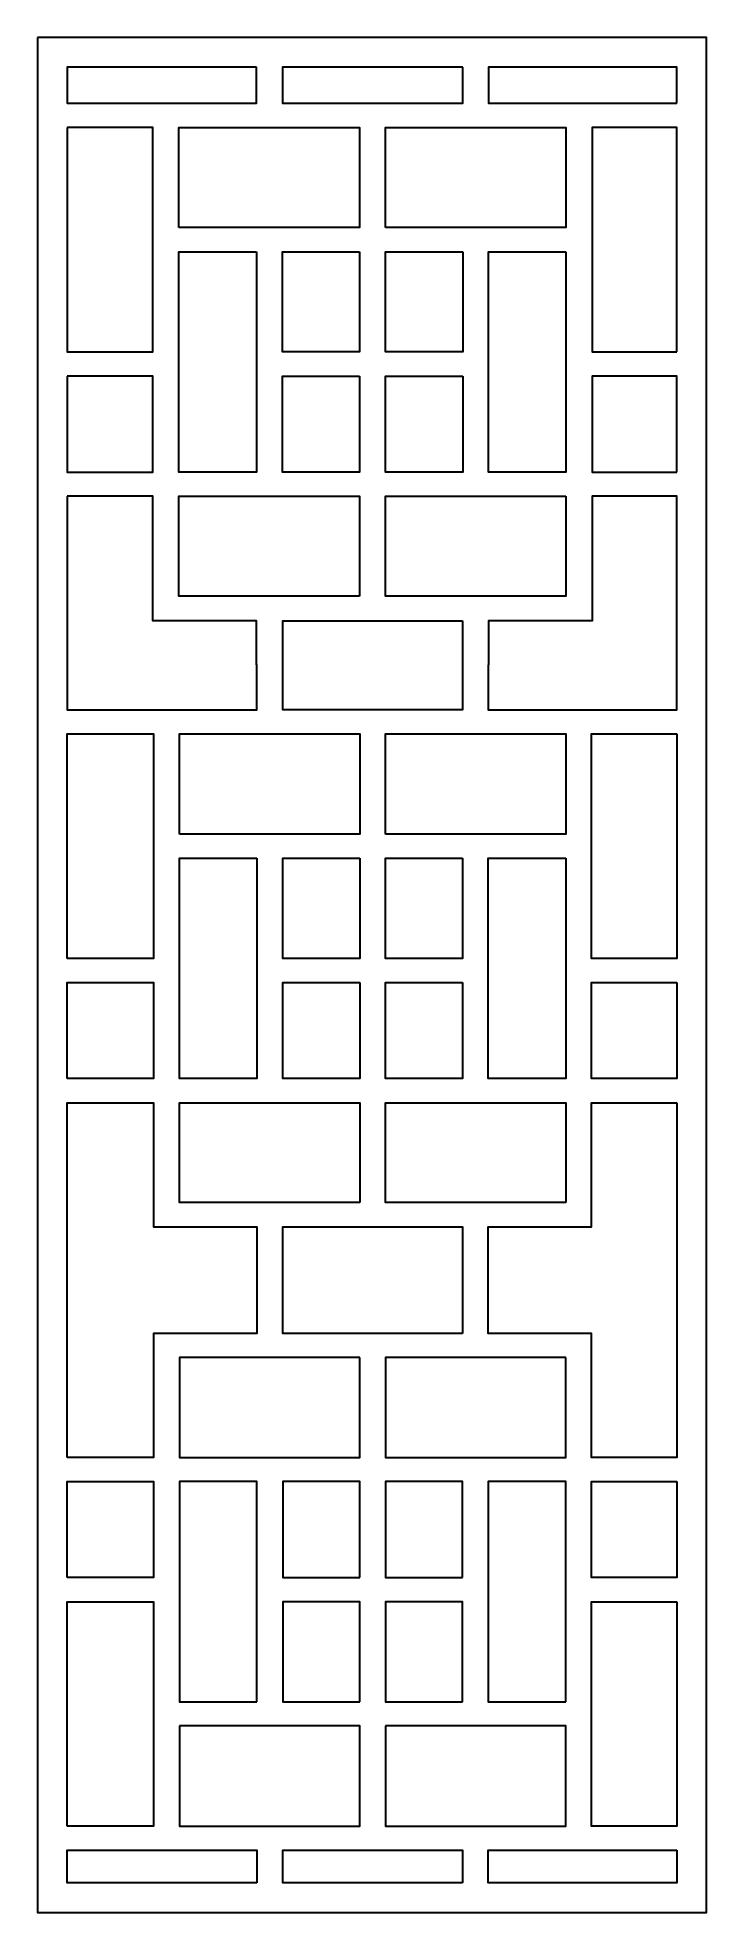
# Model space of a CAD drawing. Header units: centimetres. Extents: x -7.9 to -1.5, y -9 to 9.
import ezdxf

# ---------------------------------------------------------------- set-up
doc = ezdxf.new("R2010")
doc.units = ezdxf.units.CM
doc.header["$MEASUREMENT"] = 0
doc.layers.add('layer 1', color=7, linetype='Continuous')

msp = doc.modelspace()

# ---------------------------------------------------------------- linework, layer by layer
at = {"layer": 'layer 1', "color": 250, "lineweight": 30}
for points, knots in [([(-7.92382, 9.00077), (-7.92382, 9.00077), (-1.49953, 9.00077), (-1.49953, 9.00077), (-1.49953, 9.00077), (-1.49953, 9.00077), (-1.49953, 8.90457), (-1.49953, 8.90457), (-1.49953, 8.90457), (-1.49953, 8.90457), (-1.49953, -8.82319), (-1.49953, -8.82319), (-1.49953, -8.82319), (-1.49953, -8.82319), (-1.49953, -9.00021), (-1.49953, -9.00021), (-1.49953, -9.00021), (-1.49953, -9.00021), (-7.92382, -9.00021), (-7.92382, -9.00021), (-7.92382, -9.00021), (-7.92382, -9.00021), (-7.92382, -8.82319), (-7.92382, -8.82319), (-7.92382, -8.82319), (-7.92382, -8.82319), (-7.92382, 8.90457), (-7.92382, 8.90457), (-7.92382, 8.90457), (-7.92382, 8.90457), (-7.92382, 9.00077), (-7.92382, 9.00077)], [0, 0, 0, 0, 0.11111111, 0.11111111, 0.11111111, 0.11111111, 0.22222222, 0.22222222, 0.22222222, 0.22222222, 0.33333333, 0.33333333, 0.33333333, 0.33333333, 0.44444444, 0.44444444, 0.44444444, 0.44444444, 0.55555556, 0.55555556, 0.55555556, 0.55555556, 0.66666667, 0.66666667, 0.66666667, 0.66666667, 0.77777778, 0.77777778, 0.77777778, 0.77777778, 1, 1, 1, 1]), ([(-5.81985, 8.71722), (-5.81985, 8.71722), (-5.81985, 8.36972), (-5.81985, 8.36972), (-5.81985, 8.36972), (-5.81985, 8.36972), (-7.64028, 8.36972), (-7.64028, 8.36972), (-7.64028, 8.36972), (-7.64028, 8.36972), (-7.64028, 8.71722), (-7.64028, 8.71722), (-7.64028, 8.71722), (-7.64028, 8.71722), (-5.81985, 8.71722), (-5.81985, 8.71722)], [0, 0, 0, 0, 0.2, 0.2, 0.2, 0.2, 0.4, 0.4, 0.4, 0.4, 0.6, 0.6, 0.6, 0.6, 1, 1, 1, 1]), ([(-3.8407, 8.71722), (-3.8407, 8.71722), (-3.8407, 8.36972), (-3.8407, 8.36972), (-3.8407, 8.36972), (-3.8407, 8.36972), (-5.57147, 8.36972), (-5.57147, 8.36972), (-5.57147, 8.36972), (-5.57147, 8.36972), (-5.57147, 8.71722), (-5.57147, 8.71722), (-5.57147, 8.71722), (-5.57147, 8.71722), (-3.8407, 8.71722), (-3.8407, 8.71722)], [0, 0, 0, 0, 0.2, 0.2, 0.2, 0.2, 0.4, 0.4, 0.4, 0.4, 0.6, 0.6, 0.6, 0.6, 1, 1, 1, 1]), ([(-1.78308, 8.36972), (-1.78308, 8.36972), (-3.59231, 8.36972), (-3.59231, 8.36972), (-3.59231, 8.36972), (-3.59231, 8.36972), (-3.59231, 8.71722), (-3.59231, 8.71722), (-3.59231, 8.71722), (-3.59231, 8.71722), (-1.78308, 8.71722), (-1.78308, 8.71722), (-1.78308, 8.71722), (-1.78308, 8.71722), (-1.78308, 8.36972), (-1.78308, 8.36972)], [0, 0, 0, 0, 0.2, 0.2, 0.2, 0.2, 0.4, 0.4, 0.4, 0.4, 0.6, 0.6, 0.6, 0.6, 1, 1, 1, 1]), ([(-7.64028, 8.13821), (-7.64028, 8.13821), (-6.81516, 8.13821), (-6.81516, 8.13821), (-6.81516, 8.13821), (-6.81516, 8.13821), (-6.81516, 5.98241), (-6.81516, 5.98241), (-6.81516, 5.98241), (-6.81516, 5.98241), (-7.64028, 5.98241), (-7.64028, 5.98241), (-7.64028, 5.98241), (-7.64028, 5.98241), (-7.64028, 8.13821), (-7.64028, 8.13821)], [0, 0, 0, 0, 0.2, 0.2, 0.2, 0.2, 0.4, 0.4, 0.4, 0.4, 0.6, 0.6, 0.6, 0.6, 1, 1, 1, 1]), ([(-6.56677, 7.17543), (-6.56677, 7.17543), (-4.83027, 7.17543), (-4.83027, 7.17543), (-4.83027, 7.17543), (-4.83027, 7.17543), (-4.83027, 8.13821), (-4.83027, 8.13821), (-4.83027, 8.13821), (-4.83027, 8.13821), (-6.56677, 8.13821), (-6.56677, 8.13821), (-6.56677, 8.13821), (-6.56677, 8.13821), (-6.56677, 7.17543), (-6.56677, 7.17543)], [0, 0, 0, 0, 0.2, 0.2, 0.2, 0.2, 0.4, 0.4, 0.4, 0.4, 0.6, 0.6, 0.6, 0.6, 1, 1, 1, 1]), ([(-4.58192, 7.17543), (-4.58192, 7.17543), (-2.85017, 7.17543), (-2.85017, 7.17543), (-2.85017, 7.17543), (-2.85017, 7.17543), (-2.85017, 8.13821), (-2.85017, 8.13821), (-2.85017, 8.13821), (-2.85017, 8.13821), (-4.58192, 8.13821), (-4.58192, 8.13821), (-4.58192, 8.13821), (-4.58192, 8.13821), (-4.58192, 7.17543), (-4.58192, 7.17543)], [0, 0, 0, 0, 0.2, 0.2, 0.2, 0.2, 0.4, 0.4, 0.4, 0.4, 0.6, 0.6, 0.6, 0.6, 1, 1, 1, 1]), ([(-1.78308, 5.98241), (-1.78308, 5.98241), (-2.59704, 5.98241), (-2.59704, 5.98241), (-2.59704, 5.98241), (-2.59704, 5.98241), (-2.59704, 8.13821), (-2.59704, 8.13821), (-2.59704, 8.13821), (-2.59704, 8.13821), (-1.78308, 8.13821), (-1.78308, 8.13821), (-1.78308, 8.13821), (-1.78308, 8.13821), (-1.78308, 5.98241), (-1.78308, 5.98241)], [0, 0, 0, 0, 0.2, 0.2, 0.2, 0.2, 0.4, 0.4, 0.4, 0.4, 0.6, 0.6, 0.6, 0.6, 1, 1, 1, 1]), ([(-5.81985, 6.94388), (-5.81985, 6.94388), (-6.56677, 6.94388), (-6.56677, 6.94388), (-6.56677, 6.94388), (-6.56677, 6.94388), (-6.56677, 4.82733), (-6.56677, 4.82733), (-6.56677, 4.82733), (-6.56677, 4.82733), (-5.81985, 4.82733), (-5.81985, 4.82733), (-5.81985, 4.82733), (-5.81985, 4.82733), (-5.81985, 6.94388), (-5.81985, 6.94388)], [0, 0, 0, 0, 0.2, 0.2, 0.2, 0.2, 0.4, 0.4, 0.4, 0.4, 0.6, 0.6, 0.6, 0.6, 1, 1, 1, 1]), ([(-4.83027, 6.94388), (-4.83027, 6.94388), (-5.57147, 6.94388), (-5.57147, 6.94388), (-5.57147, 6.94388), (-5.57147, 6.94388), (-5.57147, 5.98241), (-5.57147, 5.98241), (-5.57147, 5.98241), (-5.57147, 5.98241), (-4.83027, 5.98241), (-4.83027, 5.98241), (-4.83027, 5.98241), (-4.83027, 5.98241), (-4.83027, 6.94388), (-4.83027, 6.94388)], [0, 0, 0, 0, 0.2, 0.2, 0.2, 0.2, 0.4, 0.4, 0.4, 0.4, 0.6, 0.6, 0.6, 0.6, 1, 1, 1, 1]), ([(-3.8407, 6.94388), (-3.8407, 6.94388), (-4.58192, 6.94388), (-4.58192, 6.94388), (-4.58192, 6.94388), (-4.58192, 6.94388), (-4.58192, 5.98241), (-4.58192, 5.98241), (-4.58192, 5.98241), (-4.58192, 5.98241), (-3.8407, 5.98241), (-3.8407, 5.98241), (-3.8407, 5.98241), (-3.8407, 5.98241), (-3.8407, 6.94388), (-3.8407, 6.94388)], [0, 0, 0, 0, 0.2, 0.2, 0.2, 0.2, 0.4, 0.4, 0.4, 0.4, 0.6, 0.6, 0.6, 0.6, 1, 1, 1, 1]), ([(-2.85017, 6.94388), (-2.85017, 6.94388), (-3.59231, 6.94388), (-3.59231, 6.94388), (-3.59231, 6.94388), (-3.59231, 6.94388), (-3.59231, 4.82733), (-3.59231, 4.82733), (-3.59231, 4.82733), (-3.59231, 4.82733), (-2.85017, 4.82733), (-2.85017, 4.82733), (-2.85017, 4.82733), (-2.85017, 4.82733), (-2.85017, 6.94388), (-2.85017, 6.94388)], [0, 0, 0, 0, 0.2, 0.2, 0.2, 0.2, 0.4, 0.4, 0.4, 0.4, 0.6, 0.6, 0.6, 0.6, 1, 1, 1, 1]), ([(-7.64028, 5.7509), (-7.64028, 5.7509), (-6.81516, 5.7509), (-6.81516, 5.7509), (-6.81516, 5.7509), (-6.81516, 5.7509), (-6.81516, 4.82733), (-6.81516, 4.82733), (-6.81516, 4.82733), (-6.81516, 4.82733), (-7.64028, 4.82733), (-7.64028, 4.82733), (-7.64028, 4.82733), (-7.64028, 4.82733), (-7.64028, 5.7509), (-7.64028, 5.7509)], [0, 0, 0, 0, 0.2, 0.2, 0.2, 0.2, 0.4, 0.4, 0.4, 0.4, 0.6, 0.6, 0.6, 0.6, 1, 1, 1, 1]), ([(-4.83027, 5.7509), (-4.83027, 5.7509), (-5.57147, 5.7509), (-5.57147, 5.7509), (-5.57147, 5.7509), (-5.57147, 5.7509), (-5.57147, 4.82733), (-5.57147, 4.82733), (-5.57147, 4.82733), (-5.57147, 4.82733), (-4.83027, 4.82733), (-4.83027, 4.82733), (-4.83027, 4.82733), (-4.83027, 4.82733), (-4.83027, 5.7509), (-4.83027, 5.7509)], [0, 0, 0, 0, 0.2, 0.2, 0.2, 0.2, 0.4, 0.4, 0.4, 0.4, 0.6, 0.6, 0.6, 0.6, 1, 1, 1, 1]), ([(-3.8407, 5.7509), (-3.8407, 5.7509), (-4.58192, 5.7509), (-4.58192, 5.7509), (-4.58192, 5.7509), (-4.58192, 5.7509), (-4.58192, 4.82733), (-4.58192, 4.82733), (-4.58192, 4.82733), (-4.58192, 4.82733), (-3.8407, 4.82733), (-3.8407, 4.82733), (-3.8407, 4.82733), (-3.8407, 4.82733), (-3.8407, 5.7509), (-3.8407, 5.7509)], [0, 0, 0, 0, 0.2, 0.2, 0.2, 0.2, 0.4, 0.4, 0.4, 0.4, 0.6, 0.6, 0.6, 0.6, 1, 1, 1, 1]), ([(-1.78308, 4.82733), (-1.78308, 4.82733), (-2.59704, 4.82733), (-2.59704, 4.82733), (-2.59704, 4.82733), (-2.59704, 4.82733), (-2.59704, 5.7509), (-2.59704, 5.7509), (-2.59704, 5.7509), (-2.59704, 5.7509), (-1.78308, 5.7509), (-1.78308, 5.7509), (-1.78308, 5.7509), (-1.78308, 5.7509), (-1.78308, 4.82733), (-1.78308, 4.82733)], [0, 0, 0, 0, 0.2, 0.2, 0.2, 0.2, 0.4, 0.4, 0.4, 0.4, 0.6, 0.6, 0.6, 0.6, 1, 1, 1, 1]), ([(-7.64028, 4.59578), (-7.64028, 4.59578), (-6.81516, 4.59578), (-6.81516, 4.59578), (-6.81516, 4.59578), (-6.81516, 4.59578), (-6.81516, 3.39944), (-6.81516, 3.39944), (-6.81516, 3.39944), (-6.49576, 3.39944), (-6.1489, 3.39944), (-5.81985, 3.39944), (-5.81985, 3.39944), (-5.81985, 3.39944), (-5.81985, 2.97752), (-5.81985, 2.97752), (-5.81985, 2.97752), (-5.81985, 2.97752), (-5.81653, 2.97752), (-5.81653, 2.97752), (-5.81653, 2.97752), (-5.81653, 2.97752), (-5.81653, 2.5456), (-5.81653, 2.5456), (-5.81653, 2.5456), (-5.81653, 2.5456), (-7.64028, 2.5456), (-7.64028, 2.5456), (-7.64028, 2.5456), (-7.64028, 2.5456), (-7.64028, 4.59578), (-7.64028, 4.59578)], [0, 0, 0, 0, 0.11111111, 0.11111111, 0.11111111, 0.11111111, 0.22222222, 0.22222222, 0.22222222, 0.22222222, 0.33333333, 0.33333333, 0.33333333, 0.33333333, 0.44444444, 0.44444444, 0.44444444, 0.44444444, 0.55555556, 0.55555556, 0.55555556, 0.55555556, 0.66666667, 0.66666667, 0.66666667, 0.66666667, 0.77777778, 0.77777778, 0.77777778, 0.77777778, 1, 1, 1, 1]), ([(-4.83027, 3.63657), (-4.83027, 3.63657), (-4.83027, 4.59578), (-4.83027, 4.59578), (-4.83027, 4.59578), (-4.83027, 4.59578), (-6.56677, 4.59578), (-6.56677, 4.59578), (-6.56677, 4.59578), (-6.56677, 4.59578), (-6.56677, 3.63657), (-6.56677, 3.63657), (-6.56677, 3.63657), (-6.56677, 3.63657), (-4.83027, 3.63657), (-4.83027, 3.63657)], [0, 0, 0, 0, 0.2, 0.2, 0.2, 0.2, 0.4, 0.4, 0.4, 0.4, 0.6, 0.6, 0.6, 0.6, 1, 1, 1, 1]), ([(-2.85017, 4.59578), (-2.85017, 4.59578), (-4.58192, 4.59578), (-4.58192, 4.59578), (-4.58192, 4.59578), (-4.58192, 4.59578), (-4.58192, 3.63657), (-4.58192, 3.63657), (-4.58192, 3.63657), (-4.58192, 3.63657), (-2.85017, 3.63657), (-2.85017, 3.63657), (-2.85017, 3.63657), (-2.85017, 3.63657), (-2.85017, 4.59578), (-2.85017, 4.59578)], [0, 0, 0, 0, 0.2, 0.2, 0.2, 0.2, 0.4, 0.4, 0.4, 0.4, 0.6, 0.6, 0.6, 0.6, 1, 1, 1, 1]), ([(-3.59566, 2.97752), (-3.59566, 2.97752), (-3.59231, 2.97752), (-3.59231, 2.97752), (-3.59231, 2.97752), (-3.59231, 2.97752), (-3.59231, 3.39944), (-3.59231, 3.39944), (-3.59231, 3.39944), (-3.26216, 3.39944), (-2.9178, 3.39944), (-2.59704, 3.39944), (-2.59704, 3.39944), (-2.59704, 3.39944), (-2.59704, 4.59578), (-2.59704, 4.59578), (-2.59704, 4.59578), (-2.59704, 4.59578), (-1.78308, 4.59578), (-1.78308, 4.59578), (-1.78308, 4.59578), (-1.78308, 4.59578), (-1.78308, 2.5456), (-1.78308, 2.5456), (-1.78308, 2.5456), (-1.78308, 2.5456), (-3.59566, 2.5456), (-3.59566, 2.5456), (-3.59566, 2.5456), (-3.59566, 2.5456), (-3.59566, 2.97752), (-3.59566, 2.97752)], [0, 0, 0, 0, 0.11111111, 0.11111111, 0.11111111, 0.11111111, 0.22222222, 0.22222222, 0.22222222, 0.22222222, 0.33333333, 0.33333333, 0.33333333, 0.33333333, 0.44444444, 0.44444444, 0.44444444, 0.44444444, 0.55555556, 0.55555556, 0.55555556, 0.55555556, 0.66666667, 0.66666667, 0.66666667, 0.66666667, 0.77777778, 0.77777778, 0.77777778, 0.77777778, 1, 1, 1, 1]), ([(-3.84353, 3.39944), (-3.84353, 3.39944), (-5.56867, 3.39944), (-5.56867, 3.39944), (-5.56867, 3.39944), (-5.56867, 3.39944), (-5.56867, 2.5456), (-5.56867, 2.5456), (-5.56867, 2.5456), (-5.56867, 2.5456), (-3.84353, 2.5456), (-3.84353, 2.5456), (-3.84353, 2.5456), (-3.84353, 2.5456), (-3.84353, 3.39944), (-3.84353, 3.39944)], [0, 0, 0, 0, 0.2, 0.2, 0.2, 0.2, 0.4, 0.4, 0.4, 0.4, 0.6, 0.6, 0.6, 0.6, 1, 1, 1, 1]), ([(-7.64028, 0.15967), (-7.64028, 0.15967), (-6.80874, 0.15967), (-6.80874, 0.15967), (-6.80874, 0.15967), (-6.80874, 0.15967), (-6.80874, 2.31414), (-6.80874, 2.31414), (-6.80874, 2.31414), (-6.80874, 2.31414), (-7.64028, 2.31414), (-7.64028, 2.31414), (-7.64028, 2.31414), (-7.64028, 2.31414), (-7.64028, 0.15967), (-7.64028, 0.15967)], [0, 0, 0, 0, 0.2, 0.2, 0.2, 0.2, 0.4, 0.4, 0.4, 0.4, 0.6, 0.6, 0.6, 0.6, 1, 1, 1, 1]), ([(-6.56088, 1.35198), (-6.56088, 1.35198), (-4.83003, 1.35198), (-4.83003, 1.35198), (-4.83003, 1.35198), (-4.83003, 1.35198), (-4.83003, 2.31414), (-4.83003, 2.31414), (-4.83003, 2.31414), (-4.83003, 2.31414), (-6.56088, 2.31414), (-6.56088, 2.31414), (-6.56088, 2.31414), (-6.56088, 2.31414), (-6.56088, 1.35198), (-6.56088, 1.35198)], [0, 0, 0, 0, 0.2, 0.2, 0.2, 0.2, 0.4, 0.4, 0.4, 0.4, 0.6, 0.6, 0.6, 0.6, 1, 1, 1, 1]), ([(-4.5822, 1.35198), (-4.5822, 1.35198), (-2.85135, 1.35198), (-2.85135, 1.35198), (-2.85135, 1.35198), (-2.85135, 1.35198), (-2.85135, 2.31414), (-2.85135, 2.31414), (-2.85135, 2.31414), (-2.85135, 2.31414), (-4.5822, 2.31414), (-4.5822, 2.31414), (-4.5822, 2.31414), (-4.5822, 2.31414), (-4.5822, 1.35198), (-4.5822, 1.35198)], [0, 0, 0, 0, 0.2, 0.2, 0.2, 0.2, 0.4, 0.4, 0.4, 0.4, 0.6, 0.6, 0.6, 0.6, 1, 1, 1, 1]), ([(-1.78308, 2.31414), (-1.78308, 2.31414), (-2.60348, 2.31414), (-2.60348, 2.31414), (-2.60348, 2.31414), (-2.60348, 2.31414), (-2.60348, 0.15967), (-2.60348, 0.15967), (-2.60348, 0.15967), (-2.60348, 0.15967), (-1.78308, 0.15967), (-1.78308, 0.15967), (-1.78308, 0.15967), (-1.78308, 0.15967), (-1.78308, 2.31414), (-1.78308, 2.31414)], [0, 0, 0, 0, 0.2, 0.2, 0.2, 0.2, 0.4, 0.4, 0.4, 0.4, 0.6, 0.6, 0.6, 0.6, 1, 1, 1, 1]), ([(-5.81653, 1.12052), (-5.81653, 1.12052), (-6.56088, 1.12052), (-6.56088, 1.12052), (-6.56088, 1.12052), (-6.56088, 1.12052), (-6.56088, -0.9947), (-6.56088, -0.9947), (-6.56088, -0.9947), (-6.56088, -0.9947), (-5.81653, -0.9947), (-5.81653, -0.9947), (-5.81653, -0.9947), (-5.81653, -0.9947), (-5.81653, 1.12052), (-5.81653, 1.12052)], [0, 0, 0, 0, 0.2, 0.2, 0.2, 0.2, 0.4, 0.4, 0.4, 0.4, 0.6, 0.6, 0.6, 0.6, 1, 1, 1, 1]), ([(-4.83003, 1.12052), (-4.83003, 1.12052), (-5.56867, 1.12052), (-5.56867, 1.12052), (-5.56867, 1.12052), (-5.56867, 1.12052), (-5.56867, 0.15967), (-5.56867, 0.15967), (-5.56867, 0.15967), (-5.56867, 0.15967), (-4.83003, 0.15967), (-4.83003, 0.15967), (-4.83003, 0.15967), (-4.83003, 0.15967), (-4.83003, 1.12052), (-4.83003, 1.12052)], [0, 0, 0, 0, 0.2, 0.2, 0.2, 0.2, 0.4, 0.4, 0.4, 0.4, 0.6, 0.6, 0.6, 0.6, 1, 1, 1, 1]), ([(-3.84353, 1.12052), (-3.84353, 1.12052), (-4.5822, 1.12052), (-4.5822, 1.12052), (-4.5822, 1.12052), (-4.5822, 1.12052), (-4.5822, 0.15967), (-4.5822, 0.15967), (-4.5822, 0.15967), (-4.5822, 0.15967), (-3.84353, 0.15967), (-3.84353, 0.15967), (-3.84353, 0.15967), (-3.84353, 0.15967), (-3.84353, 1.12052), (-3.84353, 1.12052)], [0, 0, 0, 0, 0.2, 0.2, 0.2, 0.2, 0.4, 0.4, 0.4, 0.4, 0.6, 0.6, 0.6, 0.6, 1, 1, 1, 1]), ([(-2.85135, 1.12052), (-2.85135, 1.12052), (-3.59566, 1.12052), (-3.59566, 1.12052), (-3.59566, 1.12052), (-3.59566, 1.12052), (-3.59566, -0.9947), (-3.59566, -0.9947), (-3.59566, -0.9947), (-3.59566, -0.9947), (-2.85135, -0.9947), (-2.85135, -0.9947), (-2.85135, -0.9947), (-2.85135, -0.9947), (-2.85135, 1.12052), (-2.85135, 1.12052)], [0, 0, 0, 0, 0.2, 0.2, 0.2, 0.2, 0.4, 0.4, 0.4, 0.4, 0.6, 0.6, 0.6, 0.6, 1, 1, 1, 1]), ([(-7.64028, -0.9947), (-7.64028, -0.9947), (-6.80874, -0.9947), (-6.80874, -0.9947), (-6.80874, -0.9947), (-6.80874, -0.9947), (-6.80874, -0.07176), (-6.80874, -0.07176), (-6.80874, -0.07176), (-6.80874, -0.07176), (-7.64028, -0.07176), (-7.64028, -0.07176), (-7.64028, -0.07176), (-7.64028, -0.07176), (-7.64028, -0.9947), (-7.64028, -0.9947)], [0, 0, 0, 0, 0.2, 0.2, 0.2, 0.2, 0.4, 0.4, 0.4, 0.4, 0.6, 0.6, 0.6, 0.6, 1, 1, 1, 1]), ([(-4.83003, -0.07176), (-4.83003, -0.07176), (-5.56867, -0.07176), (-5.56867, -0.07176), (-5.56867, -0.07176), (-5.56867, -0.07176), (-5.56867, -0.9947), (-5.56867, -0.9947), (-5.56867, -0.9947), (-5.56867, -0.9947), (-4.83003, -0.9947), (-4.83003, -0.9947), (-4.83003, -0.9947), (-4.83003, -0.9947), (-4.83003, -0.07176), (-4.83003, -0.07176)], [0, 0, 0, 0, 0.2, 0.2, 0.2, 0.2, 0.4, 0.4, 0.4, 0.4, 0.6, 0.6, 0.6, 0.6, 1, 1, 1, 1]), ([(-3.84353, -0.07176), (-3.84353, -0.07176), (-4.5822, -0.07176), (-4.5822, -0.07176), (-4.5822, -0.07176), (-4.5822, -0.07176), (-4.5822, -0.9947), (-4.5822, -0.9947), (-4.5822, -0.9947), (-4.5822, -0.9947), (-3.84353, -0.9947), (-3.84353, -0.9947), (-3.84353, -0.9947), (-3.84353, -0.9947), (-3.84353, -0.07176), (-3.84353, -0.07176)], [0, 0, 0, 0, 0.2, 0.2, 0.2, 0.2, 0.4, 0.4, 0.4, 0.4, 0.6, 0.6, 0.6, 0.6, 1, 1, 1, 1]), ([(-1.78308, -0.07176), (-1.78308, -0.07176), (-2.60348, -0.07176), (-2.60348, -0.07176), (-2.60348, -0.07176), (-2.60348, -0.07176), (-2.60348, -0.9947), (-2.60348, -0.9947), (-2.60348, -0.9947), (-2.60348, -0.9947), (-1.78308, -0.9947), (-1.78308, -0.9947), (-1.78308, -0.9947), (-1.78308, -0.9947), (-1.78308, -0.07176), (-1.78308, -0.07176)], [0, 0, 0, 0, 0.2, 0.2, 0.2, 0.2, 0.4, 0.4, 0.4, 0.4, 0.6, 0.6, 0.6, 0.6, 1, 1, 1, 1]), ([(-7.64028, -4.63112), (-7.64028, -4.63112), (-6.80874, -4.63112), (-6.80874, -4.63112), (-6.80874, -4.63112), (-6.80874, -4.63112), (-6.80874, -3.44106), (-6.80874, -3.44106), (-6.80874, -3.44106), (-6.80874, -3.44106), (-6.64971, -3.44106), (-6.64971, -3.44106), (-6.64971, -3.44106), (-6.64971, -3.44106), (-6.56088, -3.44106), (-6.56088, -3.44106), (-6.56088, -3.44106), (-6.56088, -3.44106), (-5.81653, -3.44106), (-5.81653, -3.44106), (-5.81653, -3.44106), (-5.81653, -3.44106), (-5.81653, -2.41621), (-5.81653, -2.41621), (-5.81653, -2.41621), (-5.81653, -2.41621), (-6.56088, -2.41621), (-6.56088, -2.41621), (-6.56088, -2.41621), (-6.56088, -2.41621), (-6.64971, -2.41621), (-6.64971, -2.41621), (-6.64971, -2.41621), (-6.64971, -2.41621), (-6.80874, -2.41621), (-6.80874, -2.41621), (-6.80874, -2.41621), (-6.80874, -2.41621), (-6.80874, -1.22616), (-6.80874, -1.22616), (-6.80874, -1.22616), (-6.80874, -1.22616), (-7.64028, -1.22616), (-7.64028, -1.22616), (-7.64028, -1.22616), (-7.64028, -1.22616), (-7.64028, -4.63112), (-7.64028, -4.63112)], [0, 0, 0, 0, 0.07692308, 0.07692308, 0.07692308, 0.07692308, 0.15384615, 0.15384615, 0.15384615, 0.15384615, 0.23076923, 0.23076923, 0.23076923, 0.23076923, 0.30769231, 0.30769231, 0.30769231, 0.30769231, 0.38461538, 0.38461538, 0.38461538, 0.38461538, 0.46153846, 0.46153846, 0.46153846, 0.46153846, 0.53846154, 0.53846154, 0.53846154, 0.53846154, 0.61538462, 0.61538462, 0.61538462, 0.61538462, 0.69230769, 0.69230769, 0.69230769, 0.69230769, 0.76923077, 0.76923077, 0.76923077, 0.76923077, 0.84615385, 0.84615385, 0.84615385, 0.84615385, 1, 1, 1, 1]), ([(-4.83003, -2.18475), (-4.83003, -2.18475), (-4.83003, -1.22616), (-4.83003, -1.22616), (-4.83003, -1.22616), (-4.83003, -1.22616), (-6.56088, -1.22616), (-6.56088, -1.22616), (-6.56088, -1.22616), (-6.56088, -1.22616), (-6.56088, -2.18475), (-6.56088, -2.18475), (-6.56088, -2.18475), (-6.56088, -2.18475), (-4.83003, -2.18475), (-4.83003, -2.18475)], [0, 0, 0, 0, 0.2, 0.2, 0.2, 0.2, 0.4, 0.4, 0.4, 0.4, 0.6, 0.6, 0.6, 0.6, 1, 1, 1, 1]), ([(-2.85135, -2.18475), (-2.85135, -2.18475), (-2.85135, -1.22616), (-2.85135, -1.22616), (-2.85135, -1.22616), (-2.85135, -1.22616), (-4.5822, -1.22616), (-4.5822, -1.22616), (-4.5822, -1.22616), (-4.5822, -1.22616), (-4.5822, -2.18475), (-4.5822, -2.18475), (-4.5822, -2.18475), (-4.5822, -2.18475), (-2.85135, -2.18475), (-2.85135, -2.18475)], [0, 0, 0, 0, 0.2, 0.2, 0.2, 0.2, 0.4, 0.4, 0.4, 0.4, 0.6, 0.6, 0.6, 0.6, 1, 1, 1, 1]), ([(-1.78308, -1.22616), (-1.78308, -1.22616), (-2.60348, -1.22616), (-2.60348, -1.22616), (-2.60348, -1.22616), (-2.60348, -1.22616), (-2.60348, -2.41621), (-2.60348, -2.41621), (-2.60348, -2.41621), (-2.60348, -2.41621), (-2.64005, -2.41621), (-2.64005, -2.41621), (-2.64005, -2.41621), (-2.64005, -2.41621), (-2.85135, -2.41621), (-2.85135, -2.41621), (-2.85135, -2.41621), (-2.85135, -2.41621), (-3.59566, -2.41621), (-3.59566, -2.41621), (-3.59566, -2.41621), (-3.59566, -2.41621), (-3.59566, -3.44106), (-3.59566, -3.44106), (-3.59566, -3.44106), (-3.59566, -3.44106), (-2.85135, -3.44106), (-2.85135, -3.44106), (-2.85135, -3.44106), (-2.85135, -3.44106), (-2.64005, -3.44106), (-2.64005, -3.44106), (-2.64005, -3.44106), (-2.64005, -3.44106), (-2.60348, -3.44106), (-2.60348, -3.44106), (-2.60348, -3.44106), (-2.60348, -3.44106), (-2.60348, -4.63112), (-2.60348, -4.63112), (-2.60348, -4.63112), (-2.60348, -4.63112), (-1.78308, -4.63112), (-1.78308, -4.63112), (-1.78308, -4.63112), (-1.78308, -4.63112), (-1.78308, -1.22616), (-1.78308, -1.22616)], [0, 0, 0, 0, 0.07692308, 0.07692308, 0.07692308, 0.07692308, 0.15384615, 0.15384615, 0.15384615, 0.15384615, 0.23076923, 0.23076923, 0.23076923, 0.23076923, 0.30769231, 0.30769231, 0.30769231, 0.30769231, 0.38461538, 0.38461538, 0.38461538, 0.38461538, 0.46153846, 0.46153846, 0.46153846, 0.46153846, 0.53846154, 0.53846154, 0.53846154, 0.53846154, 0.61538462, 0.61538462, 0.61538462, 0.61538462, 0.69230769, 0.69230769, 0.69230769, 0.69230769, 0.76923077, 0.76923077, 0.76923077, 0.76923077, 0.84615385, 0.84615385, 0.84615385, 0.84615385, 1, 1, 1, 1]), ([(-3.84353, -3.44106), (-3.84353, -3.44106), (-3.84353, -2.41621), (-3.84353, -2.41621), (-3.84353, -2.41621), (-3.84353, -2.41621), (-4.5822, -2.41621), (-4.5822, -2.41621), (-4.5822, -2.41621), (-4.5822, -2.41621), (-4.83003, -2.41621), (-4.83003, -2.41621), (-4.83003, -2.41621), (-4.83003, -2.41621), (-5.56867, -2.41621), (-5.56867, -2.41621), (-5.56867, -2.41621), (-5.56867, -2.41621), (-5.56867, -3.44106), (-5.56867, -3.44106), (-5.56867, -3.44106), (-5.56867, -3.44106), (-4.83003, -3.44106), (-4.83003, -3.44106), (-4.83003, -3.44106), (-4.83003, -3.44106), (-4.5822, -3.44106), (-4.5822, -3.44106), (-4.5822, -3.44106), (-4.5822, -3.44106), (-3.84353, -3.44106), (-3.84353, -3.44106)], [0, 0, 0, 0, 0.11111111, 0.11111111, 0.11111111, 0.11111111, 0.22222222, 0.22222222, 0.22222222, 0.22222222, 0.33333333, 0.33333333, 0.33333333, 0.33333333, 0.44444444, 0.44444444, 0.44444444, 0.44444444, 0.55555556, 0.55555556, 0.55555556, 0.55555556, 0.66666667, 0.66666667, 0.66666667, 0.66666667, 0.77777778, 0.77777778, 0.77777778, 0.77777778, 1, 1, 1, 1]), ([(-4.83003, -3.67252), (-4.83003, -3.67252), (-4.83003, -4.63112), (-4.83003, -4.63112), (-4.83003, -4.63112), (-4.83003, -4.63112), (-6.56088, -4.63112), (-6.56088, -4.63112), (-6.56088, -4.63112), (-6.56088, -4.63112), (-6.56088, -3.67252), (-6.56088, -3.67252), (-6.56088, -3.67252), (-6.56088, -3.67252), (-4.83003, -3.67252), (-4.83003, -3.67252)], [0, 0, 0, 0, 0.2, 0.2, 0.2, 0.2, 0.4, 0.4, 0.4, 0.4, 0.6, 0.6, 0.6, 0.6, 1, 1, 1, 1]), ([(-2.85135, -3.67252), (-2.85135, -3.67252), (-2.85135, -4.63112), (-2.85135, -4.63112), (-2.85135, -4.63112), (-2.85135, -4.63112), (-4.5822, -4.63112), (-4.5822, -4.63112), (-4.5822, -4.63112), (-4.5822, -4.63112), (-4.5822, -3.67252), (-4.5822, -3.67252), (-4.5822, -3.67252), (-4.5822, -3.67252), (-2.85135, -3.67252), (-2.85135, -3.67252)], [0, 0, 0, 0, 0.2, 0.2, 0.2, 0.2, 0.4, 0.4, 0.4, 0.4, 0.6, 0.6, 0.6, 0.6, 1, 1, 1, 1]), ([(-7.64028, -5.78555), (-7.64028, -5.78555), (-6.80874, -5.78555), (-6.80874, -5.78555), (-6.80874, -5.78555), (-6.80874, -5.78555), (-6.80874, -4.86258), (-6.80874, -4.86258), (-6.80874, -4.86258), (-6.80874, -4.86258), (-7.64028, -4.86258), (-7.64028, -4.86258), (-7.64028, -4.86258), (-7.64028, -4.86258), (-7.64028, -5.78555), (-7.64028, -5.78555)], [0, 0, 0, 0, 0.2, 0.2, 0.2, 0.2, 0.4, 0.4, 0.4, 0.4, 0.6, 0.6, 0.6, 0.6, 1, 1, 1, 1]), ([(-5.81653, -6.97783), (-5.81653, -6.97783), (-6.56088, -6.97783), (-6.56088, -6.97783), (-6.56088, -6.97783), (-6.56088, -6.97783), (-6.56088, -4.86258), (-6.56088, -4.86258), (-6.56088, -4.86258), (-6.56088, -4.86258), (-5.81653, -4.86258), (-5.81653, -4.86258), (-5.81653, -4.86258), (-5.81653, -4.86258), (-5.81653, -6.97783), (-5.81653, -6.97783)], [0, 0, 0, 0, 0.2, 0.2, 0.2, 0.2, 0.4, 0.4, 0.4, 0.4, 0.6, 0.6, 0.6, 0.6, 1, 1, 1, 1]), ([(-4.83003, -5.78555), (-4.83003, -5.78555), (-5.56867, -5.78555), (-5.56867, -5.78555), (-5.56867, -5.78555), (-5.56867, -5.78555), (-5.56867, -4.86258), (-5.56867, -4.86258), (-5.56867, -4.86258), (-5.56867, -4.86258), (-4.83003, -4.86258), (-4.83003, -4.86258), (-4.83003, -4.86258), (-4.83003, -4.86258), (-4.83003, -5.78555), (-4.83003, -5.78555)], [0, 0, 0, 0, 0.2, 0.2, 0.2, 0.2, 0.4, 0.4, 0.4, 0.4, 0.6, 0.6, 0.6, 0.6, 1, 1, 1, 1]), ([(-3.84353, -5.78555), (-3.84353, -5.78555), (-4.5822, -5.78555), (-4.5822, -5.78555), (-4.5822, -5.78555), (-4.5822, -5.78555), (-4.5822, -4.86258), (-4.5822, -4.86258), (-4.5822, -4.86258), (-4.5822, -4.86258), (-3.84353, -4.86258), (-3.84353, -4.86258), (-3.84353, -4.86258), (-3.84353, -4.86258), (-3.84353, -5.78555), (-3.84353, -5.78555)], [0, 0, 0, 0, 0.2, 0.2, 0.2, 0.2, 0.4, 0.4, 0.4, 0.4, 0.6, 0.6, 0.6, 0.6, 1, 1, 1, 1]), ([(-2.85135, -6.97783), (-2.85135, -6.97783), (-3.59566, -6.97783), (-3.59566, -6.97783), (-3.59566, -6.97783), (-3.59566, -6.97783), (-3.59566, -4.86258), (-3.59566, -4.86258), (-3.59566, -4.86258), (-3.59566, -4.86258), (-2.85135, -4.86258), (-2.85135, -4.86258), (-2.85135, -4.86258), (-2.85135, -4.86258), (-2.85135, -6.97783), (-2.85135, -6.97783)], [0, 0, 0, 0, 0.2, 0.2, 0.2, 0.2, 0.4, 0.4, 0.4, 0.4, 0.6, 0.6, 0.6, 0.6, 1, 1, 1, 1]), ([(-1.78308, -4.86258), (-1.78308, -4.86258), (-2.60348, -4.86258), (-2.60348, -4.86258), (-2.60348, -4.86258), (-2.60348, -4.86258), (-2.60348, -5.78555), (-2.60348, -5.78555), (-2.60348, -5.78555), (-2.60348, -5.78555), (-1.78308, -5.78555), (-1.78308, -5.78555), (-1.78308, -5.78555), (-1.78308, -5.78555), (-1.78308, -4.86258), (-1.78308, -4.86258)], [0, 0, 0, 0, 0.2, 0.2, 0.2, 0.2, 0.4, 0.4, 0.4, 0.4, 0.6, 0.6, 0.6, 0.6, 1, 1, 1, 1]), ([(-7.64028, -8.17145), (-7.64028, -8.17145), (-6.80874, -8.17145), (-6.80874, -8.17145), (-6.80874, -8.17145), (-6.80874, -8.17145), (-6.80874, -6.01698), (-6.80874, -6.01698), (-6.80874, -6.01698), (-6.80874, -6.01698), (-7.64028, -6.01698), (-7.64028, -6.01698), (-7.64028, -6.01698), (-7.64028, -6.01698), (-7.64028, -8.17145), (-7.64028, -8.17145)], [0, 0, 0, 0, 0.2, 0.2, 0.2, 0.2, 0.4, 0.4, 0.4, 0.4, 0.6, 0.6, 0.6, 0.6, 1, 1, 1, 1]), ([(-4.83003, -6.97783), (-4.83003, -6.97783), (-5.56867, -6.97783), (-5.56867, -6.97783), (-5.56867, -6.97783), (-5.56867, -6.97783), (-5.56867, -6.01698), (-5.56867, -6.01698), (-5.56867, -6.01698), (-5.56867, -6.01698), (-4.83003, -6.01698), (-4.83003, -6.01698), (-4.83003, -6.01698), (-4.83003, -6.01698), (-4.83003, -6.97783), (-4.83003, -6.97783)], [0, 0, 0, 0, 0.2, 0.2, 0.2, 0.2, 0.4, 0.4, 0.4, 0.4, 0.6, 0.6, 0.6, 0.6, 1, 1, 1, 1]), ([(-3.84353, -6.97783), (-3.84353, -6.97783), (-4.5822, -6.97783), (-4.5822, -6.97783), (-4.5822, -6.97783), (-4.5822, -6.97783), (-4.5822, -6.01698), (-4.5822, -6.01698), (-4.5822, -6.01698), (-4.5822, -6.01698), (-3.84353, -6.01698), (-3.84353, -6.01698), (-3.84353, -6.01698), (-3.84353, -6.01698), (-3.84353, -6.97783), (-3.84353, -6.97783)], [0, 0, 0, 0, 0.2, 0.2, 0.2, 0.2, 0.4, 0.4, 0.4, 0.4, 0.6, 0.6, 0.6, 0.6, 1, 1, 1, 1]), ([(-1.78308, -6.01698), (-1.78308, -6.01698), (-2.60348, -6.01698), (-2.60348, -6.01698), (-2.60348, -6.01698), (-2.60348, -6.01698), (-2.60348, -8.17145), (-2.60348, -8.17145), (-2.60348, -8.17145), (-2.60348, -8.17145), (-1.78308, -8.17145), (-1.78308, -8.17145), (-1.78308, -8.17145), (-1.78308, -8.17145), (-1.78308, -6.01698), (-1.78308, -6.01698)], [0, 0, 0, 0, 0.2, 0.2, 0.2, 0.2, 0.4, 0.4, 0.4, 0.4, 0.6, 0.6, 0.6, 0.6, 1, 1, 1, 1]), ([(-6.56088, -7.20929), (-6.56088, -7.20929), (-4.83003, -7.20929), (-4.83003, -7.20929), (-4.83003, -7.20929), (-4.83003, -7.20929), (-4.83003, -8.17145), (-4.83003, -8.17145), (-4.83003, -8.17145), (-4.83003, -8.17145), (-6.56088, -8.17145), (-6.56088, -8.17145), (-6.56088, -8.17145), (-6.56088, -8.17145), (-6.56088, -7.20929), (-6.56088, -7.20929)], [0, 0, 0, 0, 0.2, 0.2, 0.2, 0.2, 0.4, 0.4, 0.4, 0.4, 0.6, 0.6, 0.6, 0.6, 1, 1, 1, 1]), ([(-4.5822, -7.20929), (-4.5822, -7.20929), (-2.85135, -7.20929), (-2.85135, -7.20929), (-2.85135, -7.20929), (-2.85135, -7.20929), (-2.85135, -8.17145), (-2.85135, -8.17145), (-2.85135, -8.17145), (-2.85135, -8.17145), (-4.5822, -8.17145), (-4.5822, -8.17145), (-4.5822, -8.17145), (-4.5822, -8.17145), (-4.5822, -7.20929), (-4.5822, -7.20929)], [0, 0, 0, 0, 0.2, 0.2, 0.2, 0.2, 0.4, 0.4, 0.4, 0.4, 0.6, 0.6, 0.6, 0.6, 1, 1, 1, 1]), ([(-5.81653, -8.71666), (-5.81653, -8.71666), (-5.81653, -8.40288), (-5.81653, -8.40288), (-5.81653, -8.40288), (-5.81653, -8.40288), (-7.64028, -8.40288), (-7.64028, -8.40288), (-7.64028, -8.40288), (-7.64028, -8.40288), (-7.64028, -8.71666), (-7.64028, -8.71666), (-7.64028, -8.71666), (-7.64028, -8.71666), (-5.81653, -8.71666), (-5.81653, -8.71666)], [0, 0, 0, 0, 0.2, 0.2, 0.2, 0.2, 0.4, 0.4, 0.4, 0.4, 0.6, 0.6, 0.6, 0.6, 1, 1, 1, 1]), ([(-3.84353, -8.71666), (-3.84353, -8.71666), (-3.84353, -8.40288), (-3.84353, -8.40288), (-3.84353, -8.40288), (-3.84353, -8.40288), (-5.56867, -8.40288), (-5.56867, -8.40288), (-5.56867, -8.40288), (-5.56867, -8.40288), (-5.56867, -8.71666), (-5.56867, -8.71666), (-5.56867, -8.71666), (-5.56867, -8.71666), (-3.84353, -8.71666), (-3.84353, -8.71666)], [0, 0, 0, 0, 0.2, 0.2, 0.2, 0.2, 0.4, 0.4, 0.4, 0.4, 0.6, 0.6, 0.6, 0.6, 1, 1, 1, 1]), ([(-1.78308, -8.40288), (-1.78308, -8.40288), (-3.59566, -8.40288), (-3.59566, -8.40288), (-3.59566, -8.40288), (-3.59566, -8.40288), (-3.59566, -8.71666), (-3.59566, -8.71666), (-3.59566, -8.71666), (-3.59566, -8.71666), (-1.78308, -8.71666), (-1.78308, -8.71666), (-1.78308, -8.71666), (-1.78308, -8.71666), (-1.78308, -8.40288), (-1.78308, -8.40288)], [0, 0, 0, 0, 0.2, 0.2, 0.2, 0.2, 0.4, 0.4, 0.4, 0.4, 0.6, 0.6, 0.6, 0.6, 1, 1, 1, 1])]:
    msp.add_open_spline(points, degree=3, knots=knots, dxfattribs=at)

doc.saveas('drawing.dxf')
